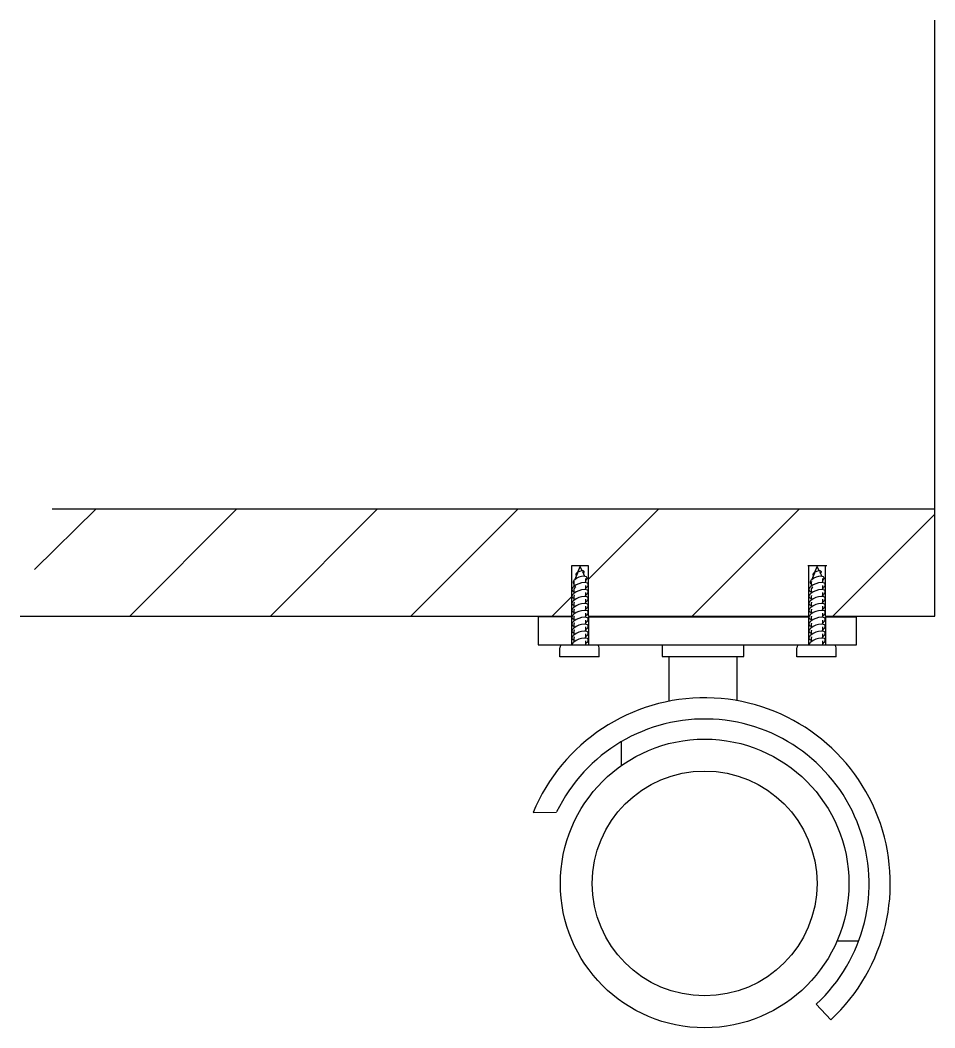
# Model space of a CAD drawing. Header units: millimetres. Extents: x -1084 to -736, y -72 to 829.
# Drawn here: x -829.32 to -812.07, y 466.01 to 485 of the extents above; entities that cross this region are included whole.
import ezdxf

# ---------------------------------------------------------------- set-up
doc = ezdxf.new("R2010")
doc.units = ezdxf.units.MM
doc.layers.add('Chiodi', color=1, linetype='Continuous')
doc.layers.add('Oltedal', color=191, linetype='Continuous')

msp = doc.modelspace()

# ---------------------------------------------------------------- linework, layer by layer
at = {"linetype": 'Continuous'}
for p, q in [((-829.042, 474.651), (-827.879, 475.793)), ((-827.25, 473.771), (-825.227, 475.793)), ((-824.598, 473.771), (-822.576, 475.793)), ((-821.947, 473.771), (-819.924, 475.793)), ((-818.599, 474.467), (-817.272, 475.793)), ((-816.643, 473.771), (-814.621, 475.793)), ((-813.992, 473.771), (-812.069, 475.694)), ((-819.283, 473.771), (-818.921, 474.132))]:
    msp.add_line(p, q, dxfattribs=at)
for p, q in [((-818.599, 474.72), (-818.921, 474.72)), ((-818.921, 474.72), (-818.921, 473.771)), ((-818.599, 473.771), (-818.599, 474.72)), ((-814.107, 474.719), (-814.462, 474.719)), ((-814.451, 474.719), (-814.451, 473.771)), ((-814.129, 473.771), (-814.129, 474.719))]:
    msp.add_line(p, q)
at = {"layer": 'Chiodi', "lineweight": 25}
for p, q in [((-818.799, 474.598), (-818.758, 474.709)), ((-818.716, 474.623), (-818.758, 474.709)), ((-814.33, 474.598), (-814.288, 474.709)), ((-814.247, 474.623), (-814.288, 474.709)), ((-818.849, 474.465), (-818.808, 474.576)), ((-818.666, 474.52), (-818.708, 474.606)), ((-818.649, 474.4), (-818.649, 474.48)), ((-814.38, 474.465), (-814.338, 474.576)), ((-814.196, 474.52), (-814.238, 474.606)), ((-814.18, 474.4), (-814.18, 474.48)), ((-818.867, 474.334), (-818.867, 474.415)), ((-818.867, 474.204), (-818.867, 474.284)), ((-818.649, 474.269), (-818.649, 474.35)), ((-814.397, 474.334), (-814.397, 474.415)), ((-814.397, 474.204), (-814.397, 474.284)), ((-814.18, 474.269), (-814.18, 474.35)), ((-818.867, 474.073), (-818.867, 474.154)), ((-818.649, 474.139), (-818.649, 474.219)), ((-818.649, 474.008), (-818.649, 474.088)), ((-814.397, 474.073), (-814.397, 474.154)), ((-814.18, 474.139), (-814.18, 474.219)), ((-814.18, 474.008), (-814.18, 474.088)), ((-818.867, 473.943), (-818.867, 474.023)), ((-818.867, 473.812), (-818.867, 473.892)), ((-818.649, 473.877), (-818.649, 473.958)), ((-814.397, 473.943), (-814.397, 474.023)), ((-814.397, 473.812), (-814.397, 473.892)), ((-814.18, 473.877), (-814.18, 473.958)), ((-818.921, 473.757), (-818.921, 473.221)), ((-818.867, 473.681), (-818.867, 473.762)), ((-818.649, 473.747), (-818.649, 473.827)), ((-818.649, 473.616), (-818.649, 473.696)), ((-818.599, 473.757), (-818.599, 473.227)), ((-814.451, 473.758), (-814.451, 473.223)), ((-814.397, 473.681), (-814.397, 473.762)), ((-814.18, 473.747), (-814.18, 473.827)), ((-814.18, 473.616), (-814.18, 473.696)), ((-814.129, 473.759), (-814.129, 473.229)), ((-814.129, 473.759), (-813.547, 473.757)), ((-818.867, 473.551), (-818.867, 473.631)), ((-818.867, 473.42), (-818.867, 473.501)), ((-818.649, 473.486), (-818.649, 473.566)), ((-814.397, 473.551), (-814.397, 473.631)), ((-814.397, 473.42), (-814.397, 473.501)), ((-814.18, 473.486), (-814.18, 473.566)), ((-818.867, 473.29), (-818.867, 473.37)), ((-818.649, 473.355), (-818.649, 473.435)), ((-818.649, 473.229), (-818.649, 473.305)), ((-814.397, 473.29), (-814.397, 473.37)), ((-814.18, 473.355), (-814.18, 473.435)), ((-814.18, 473.229), (-814.18, 473.305)), ((-819.14, 473.006), (-819.14, 473.175)), ((-818.399, 473.006), (-818.399, 473.175)), ((-814.67, 473.006), (-814.67, 473.175)), ((-813.929, 473.006), (-813.929, 473.175))]:
    msp.add_line(p, q, dxfattribs=at)
at = {"layer": 'Chiodi'}
for p, q in [((-818.921, 473.757), (-819.547, 473.757)), ((-819.547, 473.757), (-819.547, 473.229)), ((-813.547, 473.229), (-813.547, 473.757)), ((-819.547, 473.229), (-813.547, 473.229)), ((-818.419, 473.223), (-819.12, 473.223)), ((-817.212, 473.229), (-817.212, 473.009)), ((-815.67, 473.009), (-815.67, 473.229)), ((-813.949, 473.223), (-814.65, 473.223)), ((-818.399, 473.006), (-819.14, 473.006)), ((-817.212, 473.009), (-815.67, 473.009)), ((-817.084, 473.018), (-817.084, 472.29)), ((-815.8, 473.009), (-815.8, 472.29)), ((-813.929, 473.006), (-814.67, 473.006)), ((-817.084, 472.29), (-817.084, 472.166)), ((-815.8, 472.29), (-815.8, 472.176)), ((-817.984, 471.402), (-817.984, 470.951)), ((-819.643, 470.069), (-819.2, 470.079)), ((-813.507, 467.642), (-813.915, 467.642)), ((-814.305, 466.456), (-814.033, 466.162))]:
    msp.add_line(p, q, dxfattribs=at)
at = {"layer": 'Chiodi', "lineweight": 25}
msp.add_lwpolyline([(-818.599, 473.757), (-814.451, 473.757)], dxfattribs=at)
at = {"layer": 'Chiodi'}
for radius in [2.721, 2.119]:
    msp.add_circle((-816.409, 468.732), radius, dxfattribs=at)
for radius, end in [(3.5, 157.5394), (3.1, 154.2337)]:
    msp.add_arc((-816.409, 468.732), radius, 312.7548, end, dxfattribs=at)
at = {"layer": 'Chiodi', "lineweight": 25}
for points in [[(-818.716, 474.623), (-818.753, 474.622), (-818.789, 474.608), (-818.819, 474.585)], [(-818.714, 474.623), (-818.714, 474.623), (-818.716, 474.623), (-818.716, 474.623)], [(-818.687, 474.617), (-818.695, 474.621), (-818.704, 474.623), (-818.714, 474.623)], [(-814.246, 474.623), (-814.284, 474.622), (-814.32, 474.608), (-814.349, 474.585)], [(-814.244, 474.623), (-814.244, 474.623), (-814.246, 474.623), (-814.246, 474.623)], [(-814.217, 474.617), (-814.226, 474.621), (-814.235, 474.623), (-814.244, 474.623)], [(-818.859, 474.457), (-818.872, 474.447), (-818.882, 474.434), (-818.889, 474.419)], [(-818.688, 474.521), (-818.75, 474.519), (-818.81, 474.496), (-818.859, 474.457)], [(-818.819, 474.585), (-818.826, 474.579), (-818.833, 474.571), (-818.837, 474.561)], [(-818.829, 474.541), (-818.827, 474.54), (-818.824, 474.539), (-818.822, 474.538)], [(-818.801, 474.583), (-818.803, 474.581), (-818.806, 474.578), (-818.808, 474.576)], [(-818.694, 474.576), (-818.688, 474.582), (-818.683, 474.589), (-818.679, 474.597)], [(-818.649, 474.445), (-818.64, 474.454), (-818.632, 474.465), (-818.627, 474.477)], [(-814.389, 474.457), (-814.402, 474.447), (-814.412, 474.434), (-814.419, 474.419)], [(-814.218, 474.521), (-814.281, 474.519), (-814.341, 474.496), (-814.389, 474.457)], [(-814.349, 474.585), (-814.357, 474.579), (-814.363, 474.571), (-814.367, 474.561)], [(-814.36, 474.541), (-814.357, 474.54), (-814.355, 474.539), (-814.352, 474.538)], [(-814.331, 474.583), (-814.334, 474.581), (-814.336, 474.578), (-814.338, 474.576)], [(-814.224, 474.576), (-814.218, 474.582), (-814.213, 474.589), (-814.21, 474.597)], [(-814.18, 474.445), (-814.17, 474.454), (-814.163, 474.465), (-814.157, 474.477)], [(-818.875, 474.328), (-818.89, 474.316), (-818.902, 474.3), (-818.91, 474.283)], [(-818.895, 474.243), (-818.886, 474.239), (-818.877, 474.236), (-818.867, 474.234)], [(-818.876, 474.384), (-818.873, 474.383), (-818.87, 474.382), (-818.867, 474.381)], [(-818.677, 474.402), (-818.749, 474.399), (-818.819, 474.373), (-818.875, 474.328)], [(-818.677, 474.271), (-818.749, 474.269), (-818.819, 474.243), (-818.875, 474.197)], [(-818.865, 474.424), (-818.866, 474.421), (-818.867, 474.418), (-818.867, 474.415)], [(-818.865, 474.293), (-818.866, 474.29), (-818.867, 474.287), (-818.867, 474.284)], [(-818.84, 474.325), (-818.851, 474.316), (-818.859, 474.305), (-818.865, 474.293)], [(-818.649, 474.299), (-818.646, 474.301), (-818.644, 474.304), (-818.641, 474.306)], [(-818.641, 474.306), (-818.626, 474.318), (-818.614, 474.333), (-818.606, 474.351)], [(-814.406, 474.328), (-814.421, 474.316), (-814.433, 474.3), (-814.441, 474.283)], [(-814.426, 474.243), (-814.417, 474.239), (-814.407, 474.236), (-814.397, 474.234)], [(-814.407, 474.384), (-814.404, 474.383), (-814.4, 474.382), (-814.397, 474.381)], [(-814.207, 474.402), (-814.279, 474.399), (-814.349, 474.373), (-814.406, 474.328)], [(-814.207, 474.271), (-814.279, 474.269), (-814.349, 474.243), (-814.406, 474.197)], [(-814.395, 474.424), (-814.396, 474.421), (-814.397, 474.418), (-814.397, 474.415)], [(-814.395, 474.293), (-814.396, 474.29), (-814.397, 474.287), (-814.397, 474.284)], [(-814.371, 474.325), (-814.381, 474.316), (-814.39, 474.305), (-814.395, 474.293)], [(-814.18, 474.299), (-814.177, 474.301), (-814.174, 474.304), (-814.171, 474.306)], [(-814.171, 474.306), (-814.156, 474.318), (-814.144, 474.333), (-814.136, 474.351)], [(-818.875, 474.197), (-818.89, 474.185), (-818.902, 474.17), (-818.91, 474.152)], [(-818.875, 474.067), (-818.89, 474.055), (-818.902, 474.039), (-818.91, 474.022)], [(-818.895, 474.113), (-818.886, 474.108), (-818.877, 474.105), (-818.867, 474.103)], [(-818.677, 474.141), (-818.749, 474.138), (-818.819, 474.112), (-818.875, 474.067)], [(-818.865, 474.162), (-818.866, 474.16), (-818.867, 474.157), (-818.867, 474.154)], [(-818.649, 474.169), (-818.646, 474.171), (-818.644, 474.173), (-818.641, 474.175)], [(-818.641, 474.175), (-818.626, 474.187), (-818.614, 474.203), (-818.606, 474.22)], [(-818.641, 474.045), (-818.626, 474.057), (-818.614, 474.072), (-818.606, 474.09)], [(-814.406, 474.197), (-814.421, 474.185), (-814.433, 474.17), (-814.441, 474.152)], [(-814.406, 474.067), (-814.421, 474.055), (-814.433, 474.039), (-814.441, 474.022)], [(-814.426, 474.113), (-814.417, 474.108), (-814.407, 474.105), (-814.397, 474.103)], [(-814.207, 474.141), (-814.279, 474.138), (-814.349, 474.112), (-814.406, 474.067)], [(-814.395, 474.162), (-814.396, 474.16), (-814.397, 474.157), (-814.397, 474.154)], [(-814.18, 474.169), (-814.177, 474.171), (-814.174, 474.173), (-814.171, 474.175)], [(-814.171, 474.175), (-814.156, 474.187), (-814.144, 474.203), (-814.136, 474.22)], [(-814.171, 474.045), (-814.156, 474.057), (-814.144, 474.072), (-814.136, 474.09)], [(-818.875, 473.936), (-818.89, 473.924), (-818.902, 473.909), (-818.91, 473.891)], [(-818.895, 473.982), (-818.886, 473.978), (-818.877, 473.975), (-818.867, 473.973)], [(-818.677, 474.01), (-818.749, 474.007), (-818.819, 473.982), (-818.875, 473.936)], [(-818.677, 473.879), (-818.749, 473.877), (-818.819, 473.851), (-818.875, 473.806)], [(-818.865, 474.032), (-818.866, 474.029), (-818.867, 474.026), (-818.867, 474.023)], [(-818.865, 473.901), (-818.866, 473.898), (-818.867, 473.895), (-818.867, 473.892)], [(-818.649, 474.038), (-818.646, 474.04), (-818.644, 474.042), (-818.641, 474.045)], [(-818.649, 473.907), (-818.646, 473.91), (-818.644, 473.912), (-818.641, 473.914)], [(-818.641, 473.914), (-818.626, 473.926), (-818.614, 473.942), (-818.606, 473.959)], [(-814.406, 473.936), (-814.421, 473.924), (-814.433, 473.909), (-814.441, 473.891)], [(-814.426, 473.982), (-814.417, 473.978), (-814.407, 473.975), (-814.397, 473.973)], [(-814.207, 474.01), (-814.279, 474.007), (-814.349, 473.982), (-814.406, 473.936)], [(-814.207, 473.879), (-814.279, 473.877), (-814.349, 473.851), (-814.406, 473.806)], [(-814.395, 474.032), (-814.396, 474.029), (-814.397, 474.026), (-814.397, 474.023)], [(-814.395, 473.901), (-814.396, 473.898), (-814.397, 473.895), (-814.397, 473.892)], [(-814.18, 474.038), (-814.177, 474.04), (-814.174, 474.042), (-814.171, 474.045)], [(-814.18, 473.907), (-814.177, 473.91), (-814.174, 473.912), (-814.171, 473.914)], [(-814.171, 473.914), (-814.156, 473.926), (-814.144, 473.942), (-814.136, 473.959)], [(-818.875, 473.806), (-818.89, 473.793), (-818.902, 473.778), (-818.91, 473.76)], [(-818.875, 473.675), (-818.89, 473.663), (-818.902, 473.647), (-818.91, 473.63)], [(-818.895, 473.851), (-818.886, 473.847), (-818.877, 473.844), (-818.867, 473.842)], [(-818.895, 473.721), (-818.886, 473.717), (-818.877, 473.713), (-818.867, 473.712)], [(-818.677, 473.749), (-818.749, 473.746), (-818.819, 473.72), (-818.875, 473.675)], [(-818.865, 473.771), (-818.866, 473.768), (-818.867, 473.765), (-818.867, 473.762)], [(-818.649, 473.777), (-818.646, 473.779), (-818.644, 473.781), (-818.641, 473.783)], [(-818.641, 473.783), (-818.626, 473.796), (-818.614, 473.811), (-818.606, 473.829)], [(-818.641, 473.653), (-818.626, 473.665), (-818.614, 473.68), (-818.606, 473.698)], [(-814.406, 473.806), (-814.421, 473.793), (-814.433, 473.778), (-814.441, 473.76)], [(-814.406, 473.675), (-814.421, 473.663), (-814.433, 473.647), (-814.441, 473.63)], [(-814.426, 473.851), (-814.417, 473.847), (-814.407, 473.844), (-814.397, 473.842)], [(-814.426, 473.721), (-814.417, 473.717), (-814.407, 473.713), (-814.397, 473.712)], [(-814.207, 473.749), (-814.279, 473.746), (-814.349, 473.72), (-814.406, 473.675)], [(-814.395, 473.771), (-814.396, 473.768), (-814.397, 473.765), (-814.397, 473.762)], [(-814.18, 473.777), (-814.177, 473.779), (-814.174, 473.781), (-814.171, 473.783)], [(-814.171, 473.783), (-814.156, 473.796), (-814.144, 473.811), (-814.136, 473.829)], [(-814.171, 473.653), (-814.156, 473.665), (-814.144, 473.68), (-814.136, 473.698)], [(-818.875, 473.544), (-818.89, 473.532), (-818.902, 473.517), (-818.91, 473.499)], [(-818.895, 473.59), (-818.886, 473.586), (-818.877, 473.583), (-818.867, 473.581)], [(-818.677, 473.618), (-818.749, 473.616), (-818.819, 473.59), (-818.875, 473.544)], [(-818.677, 473.488), (-818.749, 473.485), (-818.819, 473.459), (-818.875, 473.414)], [(-818.865, 473.64), (-818.866, 473.637), (-818.867, 473.634), (-818.867, 473.631)], [(-818.865, 473.509), (-818.866, 473.507), (-818.867, 473.504), (-818.867, 473.501)], [(-818.649, 473.646), (-818.646, 473.648), (-818.644, 473.651), (-818.641, 473.653)], [(-818.649, 473.516), (-818.646, 473.518), (-818.644, 473.52), (-818.641, 473.522)], [(-818.641, 473.522), (-818.626, 473.534), (-818.614, 473.55), (-818.606, 473.567)], [(-814.406, 473.544), (-814.421, 473.532), (-814.433, 473.517), (-814.441, 473.499)], [(-814.426, 473.59), (-814.417, 473.586), (-814.407, 473.583), (-814.397, 473.581)], [(-814.207, 473.618), (-814.279, 473.616), (-814.349, 473.59), (-814.406, 473.544)], [(-814.207, 473.488), (-814.279, 473.485), (-814.349, 473.459), (-814.406, 473.414)], [(-814.395, 473.64), (-814.396, 473.637), (-814.397, 473.634), (-814.397, 473.631)], [(-814.395, 473.509), (-814.396, 473.507), (-814.397, 473.504), (-814.397, 473.501)], [(-814.18, 473.646), (-814.177, 473.648), (-814.174, 473.651), (-814.171, 473.653)], [(-814.18, 473.516), (-814.177, 473.518), (-814.174, 473.52), (-814.171, 473.522)], [(-814.171, 473.522), (-814.156, 473.534), (-814.144, 473.55), (-814.136, 473.567)], [(-818.875, 473.414), (-818.89, 473.402), (-818.902, 473.386), (-818.91, 473.369)], [(-818.895, 473.46), (-818.886, 473.455), (-818.877, 473.452), (-818.867, 473.45)], [(-818.895, 473.329), (-818.886, 473.325), (-818.877, 473.322), (-818.867, 473.32)], [(-818.677, 473.357), (-818.749, 473.354), (-818.819, 473.329), (-818.875, 473.283)], [(-818.865, 473.379), (-818.866, 473.376), (-818.867, 473.373), (-818.867, 473.37)], [(-818.649, 473.385), (-818.646, 473.387), (-818.644, 473.389), (-818.641, 473.392)], [(-818.641, 473.392), (-818.626, 473.404), (-818.614, 473.419), (-818.606, 473.437)], [(-818.641, 473.261), (-818.626, 473.273), (-818.614, 473.289), (-818.606, 473.306)], [(-814.406, 473.414), (-814.421, 473.402), (-814.433, 473.386), (-814.441, 473.369)], [(-814.426, 473.46), (-814.417, 473.455), (-814.407, 473.452), (-814.397, 473.45)], [(-814.426, 473.329), (-814.417, 473.325), (-814.407, 473.322), (-814.397, 473.32)], [(-814.207, 473.357), (-814.279, 473.354), (-814.349, 473.329), (-814.406, 473.283)], [(-814.395, 473.379), (-814.396, 473.376), (-814.397, 473.373), (-814.397, 473.37)], [(-814.18, 473.385), (-814.177, 473.387), (-814.174, 473.389), (-814.171, 473.392)], [(-814.171, 473.392), (-814.156, 473.404), (-814.144, 473.419), (-814.136, 473.437)], [(-814.171, 473.261), (-814.156, 473.273), (-814.144, 473.289), (-814.136, 473.306)], [(-819.12, 473.223), (-819.133, 473.21), (-819.14, 473.193), (-819.14, 473.175)], [(-818.875, 473.283), (-818.89, 473.271), (-818.902, 473.256), (-818.91, 473.238)], [(-818.649, 473.254), (-818.646, 473.257), (-818.644, 473.259), (-818.641, 473.261)], [(-818.399, 473.175), (-818.399, 473.193), (-818.406, 473.21), (-818.419, 473.223)], [(-814.65, 473.223), (-814.663, 473.21), (-814.67, 473.193), (-814.67, 473.175)], [(-814.406, 473.283), (-814.421, 473.271), (-814.433, 473.256), (-814.441, 473.238)], [(-814.18, 473.254), (-814.177, 473.257), (-814.174, 473.259), (-814.171, 473.261)], [(-813.929, 473.175), (-813.929, 473.193), (-813.936, 473.21), (-813.949, 473.223)]]:
    msp.add_open_spline(points, degree=3, dxfattribs=at)
for points in [[(-818.679, 474.597), (-818.678, 474.599), (-818.678, 474.601), (-818.678, 474.603), (-818.678, 474.609), (-818.681, 474.615), (-818.687, 474.617)], [(-814.21, 474.597), (-814.209, 474.599), (-814.208, 474.601), (-814.208, 474.603), (-814.208, 474.609), (-814.212, 474.615), (-814.217, 474.617)], [(-818.837, 474.561), (-818.838, 474.559), (-818.838, 474.557), (-818.838, 474.555), (-818.838, 474.549), (-818.835, 474.543), (-818.829, 474.541)], [(-818.64, 474.511), (-818.654, 474.518), (-818.669, 474.521), (-818.684, 474.521), (-818.685, 474.521), (-818.687, 474.521), (-818.688, 474.521)], [(-818.627, 474.477), (-818.625, 474.48), (-818.625, 474.484), (-818.625, 474.488), (-818.625, 474.498), (-818.63, 474.507), (-818.64, 474.511)], [(-814.367, 474.561), (-814.368, 474.559), (-814.369, 474.557), (-814.369, 474.555), (-814.369, 474.549), (-814.365, 474.543), (-814.36, 474.541)], [(-814.17, 474.511), (-814.184, 474.518), (-814.199, 474.521), (-814.215, 474.521), (-814.216, 474.521), (-814.217, 474.521), (-814.218, 474.521)], [(-814.157, 474.477), (-814.156, 474.48), (-814.155, 474.484), (-814.155, 474.488), (-814.155, 474.498), (-814.161, 474.507), (-814.17, 474.511)], [(-818.91, 474.283), (-818.912, 474.279), (-818.913, 474.275), (-818.913, 474.27), (-818.913, 474.259), (-818.906, 474.248), (-818.895, 474.243)], [(-818.889, 474.419), (-818.891, 474.415), (-818.891, 474.411), (-818.891, 474.408), (-818.891, 474.398), (-818.885, 474.389), (-818.876, 474.384)], [(-818.621, 474.391), (-818.637, 474.398), (-818.654, 474.402), (-818.672, 474.402), (-818.674, 474.402), (-818.675, 474.402), (-818.677, 474.402)], [(-818.621, 474.26), (-818.637, 474.267), (-818.654, 474.271), (-818.672, 474.271), (-818.674, 474.271), (-818.675, 474.271), (-818.677, 474.271)], [(-818.606, 474.351), (-818.604, 474.355), (-818.603, 474.359), (-818.603, 474.363), (-818.603, 474.375), (-818.61, 474.386), (-818.621, 474.391)], [(-818.606, 474.22), (-818.604, 474.224), (-818.603, 474.229), (-818.603, 474.233), (-818.603, 474.244), (-818.61, 474.255), (-818.621, 474.26)], [(-814.441, 474.283), (-814.442, 474.279), (-814.443, 474.275), (-814.443, 474.27), (-814.443, 474.259), (-814.436, 474.248), (-814.426, 474.243)], [(-814.419, 474.419), (-814.421, 474.415), (-814.422, 474.411), (-814.422, 474.408), (-814.422, 474.398), (-814.416, 474.389), (-814.407, 474.384)], [(-814.151, 474.391), (-814.167, 474.398), (-814.185, 474.402), (-814.203, 474.402), (-814.204, 474.402), (-814.205, 474.402), (-814.207, 474.402)], [(-814.151, 474.26), (-814.167, 474.267), (-814.185, 474.271), (-814.203, 474.271), (-814.204, 474.271), (-814.205, 474.271), (-814.207, 474.271)], [(-814.136, 474.351), (-814.134, 474.355), (-814.134, 474.359), (-814.134, 474.363), (-814.134, 474.375), (-814.14, 474.386), (-814.151, 474.391)], [(-814.136, 474.22), (-814.134, 474.224), (-814.134, 474.229), (-814.134, 474.233), (-814.134, 474.244), (-814.14, 474.255), (-814.151, 474.26)], [(-818.91, 474.152), (-818.912, 474.148), (-818.913, 474.144), (-818.913, 474.14), (-818.913, 474.128), (-818.906, 474.117), (-818.895, 474.113)], [(-818.621, 474.129), (-818.637, 474.137), (-818.654, 474.141), (-818.672, 474.141), (-818.674, 474.141), (-818.675, 474.141), (-818.677, 474.141)], [(-818.606, 474.09), (-818.604, 474.094), (-818.603, 474.098), (-818.603, 474.102), (-818.603, 474.114), (-818.61, 474.125), (-818.621, 474.129)], [(-814.441, 474.152), (-814.442, 474.148), (-814.443, 474.144), (-814.443, 474.14), (-814.443, 474.128), (-814.436, 474.117), (-814.426, 474.113)], [(-814.151, 474.129), (-814.167, 474.137), (-814.185, 474.141), (-814.203, 474.141), (-814.204, 474.141), (-814.205, 474.141), (-814.207, 474.141)], [(-814.136, 474.09), (-814.134, 474.094), (-814.134, 474.098), (-814.134, 474.102), (-814.134, 474.114), (-814.14, 474.125), (-814.151, 474.129)], [(-818.91, 474.022), (-818.912, 474.018), (-818.913, 474.013), (-818.913, 474.009), (-818.913, 473.997), (-818.906, 473.987), (-818.895, 473.982)], [(-818.91, 473.891), (-818.912, 473.887), (-818.913, 473.883), (-818.913, 473.879), (-818.913, 473.867), (-818.906, 473.856), (-818.895, 473.851)], [(-818.621, 473.999), (-818.637, 474.006), (-818.654, 474.01), (-818.672, 474.01), (-818.674, 474.01), (-818.675, 474.01), (-818.677, 474.01)], [(-818.621, 473.868), (-818.637, 473.876), (-818.654, 473.879), (-818.672, 473.879), (-818.674, 473.879), (-818.675, 473.879), (-818.677, 473.879)], [(-818.606, 473.959), (-818.604, 473.963), (-818.603, 473.967), (-818.603, 473.972), (-818.603, 473.983), (-818.61, 473.994), (-818.621, 473.999)], [(-818.606, 473.829), (-818.604, 473.832), (-818.603, 473.837), (-818.603, 473.841), (-818.603, 473.853), (-818.61, 473.863), (-818.621, 473.868)], [(-814.441, 474.022), (-814.442, 474.018), (-814.443, 474.013), (-814.443, 474.009), (-814.443, 473.997), (-814.436, 473.987), (-814.426, 473.982)], [(-814.441, 473.891), (-814.442, 473.887), (-814.443, 473.883), (-814.443, 473.879), (-814.443, 473.867), (-814.436, 473.856), (-814.426, 473.851)], [(-814.151, 473.999), (-814.167, 474.006), (-814.185, 474.01), (-814.203, 474.01), (-814.204, 474.01), (-814.205, 474.01), (-814.207, 474.01)], [(-814.151, 473.868), (-814.167, 473.876), (-814.185, 473.879), (-814.203, 473.879), (-814.204, 473.879), (-814.205, 473.879), (-814.207, 473.879)], [(-814.136, 473.959), (-814.134, 473.963), (-814.134, 473.967), (-814.134, 473.972), (-814.134, 473.983), (-814.14, 473.994), (-814.151, 473.999)], [(-814.136, 473.829), (-814.134, 473.832), (-814.134, 473.837), (-814.134, 473.841), (-814.134, 473.853), (-814.14, 473.863), (-814.151, 473.868)], [(-818.91, 473.76), (-818.912, 473.756), (-818.913, 473.752), (-818.913, 473.748), (-818.913, 473.736), (-818.906, 473.726), (-818.895, 473.721)], [(-818.621, 473.738), (-818.637, 473.745), (-818.654, 473.749), (-818.672, 473.749), (-818.674, 473.749), (-818.675, 473.749), (-818.677, 473.749)], [(-818.606, 473.698), (-818.604, 473.702), (-818.603, 473.706), (-818.603, 473.71), (-818.603, 473.722), (-818.61, 473.733), (-818.621, 473.738)], [(-814.441, 473.76), (-814.442, 473.756), (-814.443, 473.752), (-814.443, 473.748), (-814.443, 473.736), (-814.436, 473.726), (-814.426, 473.721)], [(-814.151, 473.738), (-814.167, 473.745), (-814.185, 473.749), (-814.203, 473.749), (-814.204, 473.749), (-814.205, 473.749), (-814.207, 473.749)], [(-814.136, 473.698), (-814.134, 473.702), (-814.134, 473.706), (-814.134, 473.71), (-814.134, 473.722), (-814.14, 473.733), (-814.151, 473.738)], [(-818.91, 473.63), (-818.912, 473.626), (-818.913, 473.622), (-818.913, 473.617), (-818.913, 473.606), (-818.906, 473.595), (-818.895, 473.59)], [(-818.91, 473.499), (-818.912, 473.495), (-818.913, 473.491), (-818.913, 473.487), (-818.913, 473.475), (-818.906, 473.464), (-818.895, 473.46)], [(-818.621, 473.607), (-818.637, 473.614), (-818.654, 473.618), (-818.672, 473.618), (-818.674, 473.618), (-818.675, 473.618), (-818.677, 473.618)], [(-818.621, 473.476), (-818.637, 473.484), (-818.654, 473.488), (-818.672, 473.488), (-818.674, 473.488), (-818.675, 473.488), (-818.677, 473.488)], [(-818.606, 473.567), (-818.604, 473.571), (-818.603, 473.575), (-818.603, 473.58), (-818.603, 473.592), (-818.61, 473.602), (-818.621, 473.607)], [(-814.441, 473.63), (-814.442, 473.626), (-814.443, 473.622), (-814.443, 473.617), (-814.443, 473.606), (-814.436, 473.595), (-814.426, 473.59)], [(-814.441, 473.499), (-814.442, 473.495), (-814.443, 473.491), (-814.443, 473.487), (-814.443, 473.475), (-814.436, 473.464), (-814.426, 473.46)], [(-814.151, 473.607), (-814.167, 473.614), (-814.185, 473.618), (-814.203, 473.618), (-814.204, 473.618), (-814.205, 473.618), (-814.207, 473.618)], [(-814.151, 473.476), (-814.167, 473.484), (-814.185, 473.488), (-814.203, 473.488), (-814.204, 473.488), (-814.205, 473.488), (-814.207, 473.488)], [(-814.136, 473.567), (-814.134, 473.571), (-814.134, 473.575), (-814.134, 473.58), (-814.134, 473.592), (-814.14, 473.602), (-814.151, 473.607)], [(-818.91, 473.369), (-818.912, 473.365), (-818.913, 473.361), (-818.913, 473.356), (-818.913, 473.344), (-818.906, 473.334), (-818.895, 473.329)], [(-818.621, 473.346), (-818.637, 473.353), (-818.654, 473.357), (-818.672, 473.357), (-818.674, 473.357), (-818.675, 473.357), (-818.677, 473.357)], [(-818.606, 473.437), (-818.604, 473.441), (-818.603, 473.445), (-818.603, 473.449), (-818.603, 473.461), (-818.61, 473.472), (-818.621, 473.476)], [(-818.606, 473.306), (-818.604, 473.31), (-818.603, 473.314), (-818.603, 473.319), (-818.603, 473.33), (-818.61, 473.341), (-818.621, 473.346)], [(-814.441, 473.369), (-814.442, 473.365), (-814.443, 473.361), (-814.443, 473.356), (-814.443, 473.344), (-814.436, 473.334), (-814.426, 473.329)], [(-814.151, 473.346), (-814.167, 473.353), (-814.185, 473.357), (-814.203, 473.357), (-814.204, 473.357), (-814.205, 473.357), (-814.207, 473.357)], [(-814.136, 473.437), (-814.134, 473.441), (-814.134, 473.445), (-814.134, 473.449), (-814.134, 473.461), (-814.14, 473.472), (-814.151, 473.476)], [(-814.136, 473.306), (-814.134, 473.31), (-814.134, 473.314), (-814.134, 473.319), (-814.134, 473.33), (-814.14, 473.341), (-814.151, 473.346)], [(-818.91, 473.238), (-818.912, 473.234), (-818.913, 473.23), (-818.913, 473.226), (-818.913, 473.224), (-818.913, 473.223), (-818.912, 473.221)], [(-814.441, 473.238), (-814.442, 473.234), (-814.443, 473.23), (-814.443, 473.226), (-814.443, 473.224), (-814.443, 473.223), (-814.443, 473.221)]]:
    msp.add_open_spline(points, degree=3, knots=[0, 0, 0, 0, 1, 1, 1, 2, 2, 2, 2], dxfattribs=at)
at = {"layer": 'Oltedal'}
for p, q in [((-812.069, 473.771), (-812.069, 485.003)), ((-828.709, 475.793), (-812.069, 475.793)), ((-829.315, 473.771), (-818.921, 473.771)), ((-818.599, 473.771), (-814.451, 473.771)), ((-814.129, 473.771), (-812.069, 473.771))]:
    msp.add_line(p, q, dxfattribs=at)

doc.saveas('drawing.dxf')
